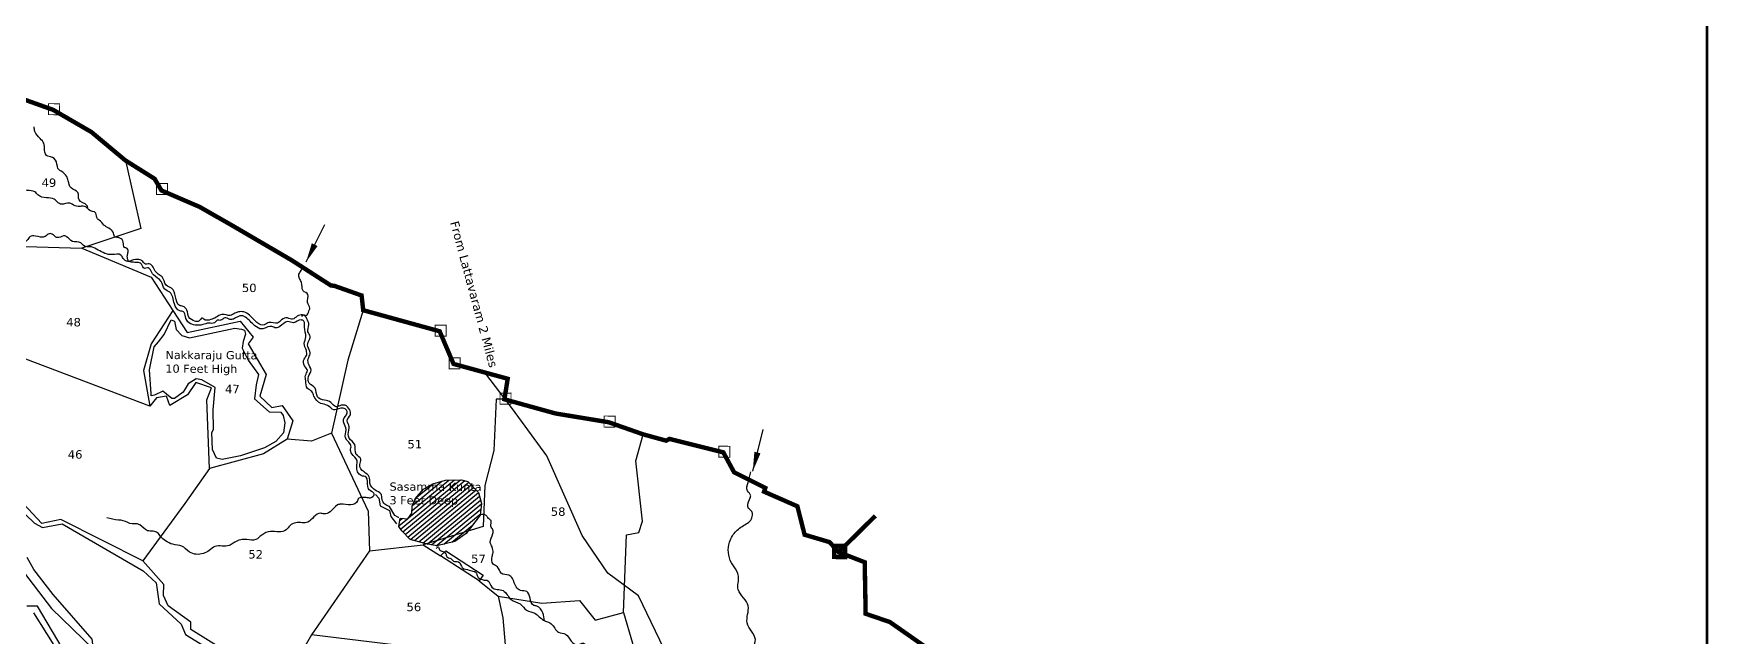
# Model space of a CAD drawing. Header units: inches. Extents: x 739649 to 748309, y 1646777 to 1651859.
# Drawn here: x 745272 to 748309, y 1648916 to 1650010 of the extents above; entities that cross this region are included whole.
import ezdxf
from ezdxf.enums import TextEntityAlignment as Align

# ---------------------------------------------------------------- set-up
doc = ezdxf.new("R2010")
doc.units = ezdxf.units.IN
doc.header["$MEASUREMENT"] = 0
doc.linetypes.add('ACAD_ISO02W100', pattern=[15, 12, -3])
for name, color, linetype in [('HILL', 223, 'Continuous'), ('PLOT', 7, 'Continuous'), ('PLOT NO', 7, 'Continuous'), ('ROADS', 6, 'Continuous'), ('stream', 4, 'Continuous'), ('STRUCTURE', 5, 'Continuous'), ('TANKS-STREAM', 4, 'Continuous'), ('VILLAGE BOUNDRY', 5, 'Continuous'), ('VILLAGE STONES', 240, 'Continuous')]:
    doc.layers.add(name, color=color, linetype=linetype)
doc.styles.get("Standard").update_dxf_attribs({"font": 'verdana_0.ttf'})
doc.dimstyles.get("Standard").update_dxf_attribs({"dimtxt": 0.18, "dimasz": 35, "dimexe": 0.18, "dimexo": 0.0625, "dimgap": 0.09, "dimtad": 0, "dimtih": 1, "dimtoh": 1, "dimdec": 4, "dimzin": 0, "dimdsep": 46, "dimtxsty": 'Standard', "dimcen": 0.09, "dimadec": 0, "dimazin": 0, "dimtfac": 1, "dimtdec": 4, "dimtofl": 0, "dimtmove": 0, "dimatfit": 3, "dimfxl": 0, "dimtolj": 1, "dimtzin": 0, "dimarcsym": 0})

msp = doc.modelspace()

# ---------------------------------------------------------------- hatches: boundary and pattern name
at = {"layer": 'TANKS-STREAM'}
h = msp.add_hatch(dxfattribs=at)
h.set_pattern_fill('ANSI31', color=256, scale=51.617176, angle=-5.4832, style=0)
h.set_pattern_definition([(39.51680494, (-25778.5685, -19991.367), (-4.105530252, 4.977431304), [])])
h.paths.add_polyline_path([(745937, 1649130.8), (745950.7, 1649129.6), (745958.1, 1649140.2), (745958.7, 1649152.8), (745963.9, 1649166.2), (745979.3, 1649183.9), (745995.9, 1649193.2), (746018.8, 1649199.8), (746048.1, 1649200.7), (746059.6, 1649197.8), (746078.7, 1649177.4), (746084.2, 1649157.8), (746081.7, 1649136.3), (746056.5, 1649103.5), (746035.7, 1649088.9), (746003.4, 1649080.7), (745983.6, 1649084.2), (745954.7, 1649092.6), (745939.6, 1649108.2), (745934.3, 1649115.7)])

# ---------------------------------------------------------------- linework, layer by layer
at = {"layer": 'HILL'}
for points in [[(745485.1, 1649356.8), (745482.4, 1649399.9), (745490.9, 1649441.6), (745498.4, 1649450.8), (745508.7, 1649463.9), (745521.2, 1649490.5), (745527.2, 1649488.1), (745530.6, 1649473.2), (745540.7, 1649462.1), (745555, 1649458.1), (745636.8, 1649475.8), (745648.7, 1649474), (745654.5, 1649472.1), (745656.4, 1649464.5), (745652.3, 1649451.4), (745650, 1649439.5), (745661.2, 1649417.5), (745679.8, 1649391.8), (745675.7, 1649372.9), (745672.5, 1649347.2), (745699, 1649323.9), (745720.1, 1649323.1), (745724.7, 1649317.5), (745727.4, 1649304.2), (745724.9, 1649285.9), (745711, 1649269.9), (745690.6, 1649258.5), (745647.2, 1649244.3), (745614, 1649237.7), (745603.5, 1649239.6), (745596.4, 1649255.3), (745595.3, 1649286.7), (745598.2, 1649292.1), (745597.4, 1649327.6), (745601.2, 1649367.9), (745577.3, 1649381.8), (745566.5, 1649383.7), (745552.1, 1649374.6), (745543.4, 1649359.4), (745527.4, 1649347.9), (745522.8, 1649347.8), (745506.4, 1649361.2), (745491.4, 1649353.9), (745485.4, 1649352.8), (745485.1, 1649356.8)], [(745258.1, 1649136.9), (745273.7, 1649122.1), (745288.2, 1649114), (745324, 1649120.6), (745470.4, 1649035.8), (745494.1, 1649013.7), (745499.4, 1648975.4), (745539.6, 1648938.9), (745547.2, 1648920), (745621.2, 1648874.9)], [(745271.7, 1648959.5), (745319.2, 1648884.1), (745336.2, 1648871.6), (745350.5, 1648869.2), (745374.4, 1648876.6), (745380.7, 1648893.4), (745378.2, 1648911.6), (745307.4, 1648992.9), (745272.3, 1649037.9), (745260.4, 1649060)]]:
    msp.add_lwpolyline(points, dxfattribs=at)
at = {"layer": 'PLOT'}
for points in [[(745438.4, 1649779.9), (745466.5, 1649656.2), (745359.7, 1649620.7)], [(745154.5, 1649627), (745359.7, 1649620.7), (745485.2, 1649568.4), (745524.7, 1649507.5), (745550.4, 1649468), (745646.8, 1649488.5), (745670, 1649459.4), (745661.1, 1649447.1), (745693.9, 1649391.4), (745682.4, 1649352.1), (745703.9, 1649331.7), (745722.6, 1649335.1), (745742, 1649307.8), (745732, 1649274.1), (745688.6, 1649247.8), (745591.2, 1649221.3), (745546.5, 1649157.8), (745470.2, 1649053.8), (745321.1, 1649128.4), (745287.1, 1649121.1), (745203.4, 1649210.4)], [(745524.7, 1649507.5), (745484.9, 1649447.4), (745471.2, 1649398.6), (745483, 1649334), (745257.9, 1649419.4), (745169.5, 1649454.1)], [(745869.7, 1649508.2), (745841.7, 1649417.7), (745812.2, 1649285.4), (745776, 1649271), (745732, 1649274.1)], [(745591.2, 1649221.3), (745586.1, 1649345.5), (745594.6, 1649367.3), (745566.1, 1649376.9), (745551.3, 1649355), (745519.1, 1649335.2), (745512.8, 1649352.5), (745494.8, 1649349.3), (745483, 1649334)], [(746125.8, 1649346.6), (746110.6, 1649346.9), (746106.8, 1649254), (746090.3, 1649190.5), (746087, 1649116), (745978.3, 1649082.6)], [(745812.2, 1649285.4), (745878.7, 1649143.5), (745881.2, 1649071.5), (745776, 1648919.5), (745727, 1648834.3), (745684.9, 1648858.1), (745657.3, 1648880.7), (745621.4, 1648889.5), (745557.3, 1648929), (745557, 1648942.4), (745515.8, 1648971.8), (745507.4, 1648990.9), (745508.4, 1649010.9), (745470.2, 1649053.8)], [(746114.3, 1648989.4), (746193.8, 1648976.8), (746261.7, 1648981.7), (746290.6, 1648946.1), (746341.6, 1648959.9), (746346.9, 1649101.1), (746369.6, 1649105.2), (746376.4, 1649125.6), (746364.3, 1649234.8), (746377.6, 1649283)], [(745881.2, 1649071.5), (745978.3, 1649082.6), (746009.6, 1649062.5), (746019.4, 1649071.8), (746087, 1649027.6), (746080.2, 1649017.3), (746009.6, 1649062.5)], [(745247.7, 1649041.6), (745304.4, 1648967.3), (745380.7, 1648893.4), (745344.3, 1648877.3), (745323.7, 1648895.7), (745278.8, 1648971.4), (745259.6, 1648971.6)], [(746080.2, 1649017.3), (746114.3, 1648989.4), (746122.9, 1648950.2), (746127.4, 1648901.4), (746110.3, 1648895.9), (746098.6, 1648885.9), (745930, 1648900.5), (745776, 1648919.5)], [(746341.6, 1648959.9), (746357.9, 1648904.2), (746355.7, 1648846.6), (746464.8, 1648827.6), (746461.8, 1648688.7), (746458.3, 1648663.3), (746421.8, 1648632.8), (746398.8, 1648595.3), (746353.3, 1648569.5), (746345.5, 1648551.2), (746375.9, 1648532), (746377.5, 1648499.9), (746351.4, 1648460.9)]]:
    msp.add_lwpolyline(points, dxfattribs=at)
at = {"layer": 'ROADS'}
msp.add_lwpolyline([(746906.7, 1647483.6), (746879.5, 1647549.1), (746868.7, 1647695), (746885.5, 1647727.4), (746892.6, 1647741), (746872, 1647802.6), (746811.7, 1647898.3), (746703.7, 1648118.4), (746592.6, 1648344.9), (746566.3, 1648411.1), (746545.7, 1648622.1), (746368.6, 1648989.9), (746313.2, 1649031.2), (746266.9, 1649099.7), (746202.9, 1649243.8), (746140.4, 1649329.3), (746090.2, 1649395.3)], dxfattribs=at)
at = {"layer": 'STRUCTURE', "color": 5, "const_width": 5.36}
msp.add_lwpolyline([(739651.2, 1651628.8), (748306.5, 1651628.8), (748306.5, 1646779.4), (739651.2, 1646779.4)], close=True, dxfattribs=at)
at = {"layer": 'TANKS-STREAM'}
msp.add_lwpolyline([(745937, 1649130.8), (745937, 1649130.8), (745950.7, 1649129.6), (745958.1, 1649140.2), (745958.7, 1649152.8), (745963.9, 1649166.2), (745979.3, 1649183.9), (745995.9, 1649193.2), (746018.8, 1649199.8), (746048.1, 1649200.7), (746059.6, 1649197.8), (746078.7, 1649177.4), (746084.2, 1649157.8), (746081.7, 1649136.3), (746056.5, 1649103.5), (746035.7, 1649088.9), (746003.4, 1649080.7), (745983.6, 1649084.2), (745954.7, 1649092.6), (745939.6, 1649108.2), (745934.3, 1649115.7), (745934.3, 1649115.7)], close=True, dxfattribs=at)
for points in [[(745891.8, 1649173.9), (745898.3, 1649167.2), (745900.3, 1649153.4), (745917.1, 1649144.8), (745919.7, 1649134), (745930.1, 1649121)], [(745934.3, 1649132.1), (745933.6, 1649132.5), (745927, 1649135.6), (745917.6, 1649152.1)]]:
    msp.add_lwpolyline(points, dxfattribs=at)
for points in [[(745444.3, 1649596.6), (745441.9, 1649606.3), (745443.1, 1649612), (745441.6, 1649620.1), (745436.8, 1649622.1), (745434.4, 1649631.5), (745428.5, 1649639.1), (745418.8, 1649642), (745416, 1649650), (745408.5, 1649656.8), (745399.6, 1649662.7), (745390.9, 1649671.5), (745387.6, 1649674), (745384.8, 1649684.4), (745372.2, 1649690.2), (745368.2, 1649694.6), (745359.9, 1649697), (745352.9, 1649696.2), (745341.8, 1649700.5), (745336.6, 1649702.6), (745323.1, 1649700.4), (745314.9, 1649704.5), (745309.4, 1649709.5), (745295.3, 1649711.9), (745279.8, 1649717.2), (745274.3, 1649722.7), (745260.6, 1649725.5), (745249.4, 1649727.4), (745241.3, 1649731.7), (745237.1, 1649738.6), (745227.6, 1649743.9), (745213.5, 1649745.8), (745207, 1649750.9), (745200, 1649760.5), (745187.7, 1649764.4), (745174.6, 1649772.4), (745166.6, 1649782.9), (745149.9, 1649788.5), (745136.6, 1649793.9), (745129.3, 1649803.4), (745110, 1649811.8), (745101.2, 1649829.1), (745093.1, 1649837.1), (745079, 1649841.4), (745069.4, 1649861.1), (745056.2, 1649867.6), (745050.3, 1649883.3), (745031.7, 1649893.7), (745029.5, 1649902.7), (745021.6, 1649908), (745017.3, 1649919.3), (744998, 1649931.8), (744991, 1649947.2), (744977.8, 1649954.3), (744963.6, 1649954.8), (744956.1, 1649953.3), (744946.8, 1649959.9), (744932.5, 1649960.4), (744920, 1649974.2), (744918.6, 1649981), (744906, 1649995), (744907, 1650001.3), (744902.2, 1650006.9)], [(745370.7, 1649691.7), (745368.7, 1649698.3), (745354.4, 1649708.3), (745352.2, 1649721.8), (745339.9, 1649730), (745334.9, 1649743), (745331.6, 1649751.3), (745321.8, 1649760.4), (745318.1, 1649762.6), (745313.4, 1649777.2), (745302.7, 1649786.6), (745298.1, 1649787.4), (745292, 1649798.7), (745290.6, 1649810.9), (745284, 1649819.5), (745274.4, 1649832.4), (745273.1, 1649840.8)], [(745867, 1649168.5), (745874.4, 1649169.2), (745882.9, 1649168.1), (745889.8, 1649175), (745882.5, 1649181), (745877.8, 1649188.2), (745874.8, 1649205.6), (745866.2, 1649208.2), (745858, 1649225.5), (745858.8, 1649235.6), (745848.8, 1649247.8), (745846.7, 1649256), (745847.6, 1649260.6), (745837.7, 1649276.6), (745838.6, 1649291.7), (745834.6, 1649304.2), (745834, 1649310.2), (745840.6, 1649321.8), (745839.3, 1649327.2), (745825.1, 1649329.6), (745816.5, 1649327.7), (745804.8, 1649335.6), (745792.9, 1649339.1), (745780.4, 1649352.2), (745776.6, 1649360.7), (745768.7, 1649366.3), (745765.4, 1649380.4), (745765.1, 1649389.9), (745768.4, 1649398.6), (745763.3, 1649407.4), (745762.6, 1649419.7), (745766.7, 1649426), (745766.6, 1649434.9), (745762.7, 1649447.9), (745765.9, 1649460.2), (745763.1, 1649477.7), (745762.3, 1649488.2), (745757.1, 1649490.6), (745743.4, 1649485.6), (745732.7, 1649487.6), (745718.5, 1649478.5), (745711.6, 1649476), (745704.2, 1649478.8), (745689.5, 1649474.8), (745685.6, 1649474.2), (745673.1, 1649480.1), (745656.2, 1649495.5), (745649.7, 1649498.3), (745634.3, 1649492.2), (745627.8, 1649491.5), (745618.5, 1649494.5), (745611.2, 1649489.9), (745605.1, 1649490), (745600.2, 1649485.3), (745595.1, 1649484.4), (745589.4, 1649484.8), (745578.7, 1649482), (745564.9, 1649481.3), (745554, 1649485.2), (745547.3, 1649496.5), (745543.9, 1649505.4), (745537.3, 1649507.1), (745527.2, 1649519.6), (745518.8, 1649540.9), (745509.7, 1649546.5), (745503.6, 1649560.1), (745489.4, 1649572.4), (745483.7, 1649581.2), (745478.4, 1649585.3), (745473.2, 1649584), (745467.6, 1649591.9), (745460, 1649594.9), (745451.2, 1649595.3), (745445.2, 1649596.5), (745439.1, 1649597.7), (745434.5, 1649602.1), (745430.2, 1649608.2), (745414.4, 1649609.1), (745389, 1649617.4), (745377.1, 1649622.9), (745362.4, 1649625.3), (745357.6, 1649630.4), (745342.4, 1649633), (745331.9, 1649641.5), (745328.8, 1649642.9), (745317.7, 1649640), (745312.3, 1649640.8), (745307.4, 1649645.2), (745300.2, 1649647), (745292.9, 1649641.7), (745275.3, 1649642.8), (745265.6, 1649641.7), (745260, 1649634.9), (745252.6, 1649631.9), (745244, 1649630.7), (745236.3, 1649619.7), (745230.6, 1649614), (745217.5, 1649613.7), (745206.2, 1649617.8), (745197.5, 1649613.4), (745192, 1649613.2), (745182, 1649618.6), (745178, 1649626.2), (745170.3, 1649635.8), (745167.1, 1649639.4), (745162.7, 1649639.6), (745157.8, 1649643.7), (745149.9, 1649642.9), (745146.5, 1649640.6), (745142.4, 1649640.4), (745135.8, 1649643.5), (745121.8, 1649639.8), (745116.4, 1649641.6), (745111.5, 1649646.2), (745104.9, 1649647.5), (745098.7, 1649647.4), (745093.5, 1649649), (745087.1, 1649656.5)], [(745917.6, 1649152.1), (745909, 1649156.5), (745903.9, 1649165.2), (745902, 1649174.8), (745891.5, 1649181.9), (745881.9, 1649194.4), (745880.7, 1649206.2), (745871.3, 1649214.8), (745863.5, 1649228.1), (745865.6, 1649238), (745857.2, 1649246.7), (745854.3, 1649264.6), (745844.2, 1649276.3), (745843.5, 1649290.9), (745844.4, 1649296.8), (745840.6, 1649307.7), (745846.5, 1649318.6), (745844.9, 1649328), (745836.8, 1649335.8), (745827.1, 1649335), (745820.5, 1649332.9), (745811.2, 1649341), (745799.7, 1649345), (745786.8, 1649351), (745782.3, 1649366.9), (745771.5, 1649376), (745770.6, 1649387.7), (745775.1, 1649399.7), (745770.1, 1649411.9), (745770.8, 1649422.4), (745773.6, 1649431.1), (745769.3, 1649442.1), (745771.1, 1649452.8), (745773.7, 1649460.8), (745769.3, 1649469), (745771.2, 1649481.6), (745767.4, 1649492.8), (745763.9, 1649498), (745754.5, 1649499.5), (745745.9, 1649494.2), (745741.6, 1649491.8), (745732.5, 1649494.1), (745721.8, 1649490.7), (745714.1, 1649484.9), (745698.7, 1649485.9), (745690.9, 1649481.7), (745663.4, 1649499.3), (745653.4, 1649505.1), (745643.8, 1649505.1), (745636.9, 1649502.8), (745628.5, 1649498.7), (745613.6, 1649500.7), (745602.8, 1649495.3), (745593.5, 1649491.2), (745580.4, 1649492), (745578.2, 1649494), (745571.9, 1649488.5), (745564.5, 1649488.2), (745553.5, 1649495.7), (745549.7, 1649508.4), (745543.1, 1649515.2), (745536.7, 1649516.9), (745529.5, 1649532.6), (745522, 1649548), (745512.4, 1649553.8), (745504.9, 1649568.7), (745498, 1649573.5), (745491.3, 1649581.3), (745485.9, 1649590.2), (745479.8, 1649592.3), (745474.7, 1649592), (745468.4, 1649597.9), (745461.1, 1649600.3), (745444.3, 1649596.6)], [(745758.1, 1649496.9), (745761, 1649499.5), (745766.6, 1649498.8), (745771.1, 1649506.9), (745772.8, 1649512), (745768.7, 1649521.9), (745769.5, 1649536.5), (745760.7, 1649543.6), (745758, 1649558.7), (745754.2, 1649565.6), (745753.2, 1649573.7), (745756.9, 1649580), (745759.3, 1649586.4)], [(746621.4, 1648689.9), (746617.9, 1648704.6), (746610.7, 1648711.4), (746609.4, 1648724.1), (746609.7, 1648736.5), (746605, 1648744.4), (746599.9, 1648754.1), (746600.2, 1648766.7), (746592.9, 1648777), (746591.8, 1648791.6), (746595.3, 1648803.4), (746595.4, 1648811.5), (746588.2, 1648825), (746586.3, 1648833.9), (746588, 1648844.4), (746586.4, 1648858.1), (746580.8, 1648869.5), (746575.6, 1648879.3), (746577.6, 1648897), (746580.8, 1648910.8), (746566, 1648941.2), (746567.7, 1648971.8), (746559.4, 1648986.5), (746549.8, 1649001.4), (746550.1, 1649026.1), (746542.3, 1649042.8), (746537.4, 1649050.3), (746533.8, 1649087.6), (746539.1, 1649098.9), (746554.5, 1649114.7), (746572.5, 1649127.7), (746575.6, 1649136.6), (746574.2, 1649143), (746568.6, 1649148.7), (746570, 1649165), (746572.4, 1649171.6), (746566.6, 1649180.8), (746567.5, 1649195.8), (746572.3, 1649214.8)], [(745867, 1649168.5), (745860.7, 1649166.3), (745859.4, 1649162.4), (745847, 1649155.2), (745828.8, 1649156.7), (745823.2, 1649155), (745809.5, 1649142.6), (745798.8, 1649138.8), (745792.4, 1649140), (745780.3, 1649133.5), (745769.5, 1649123.9), (745747.3, 1649122.8), (745736.6, 1649117.4), (745730.1, 1649110), (745716.7, 1649106.3), (745701.5, 1649106.9), (745685.9, 1649100.4), (745674.8, 1649092.3), (745658.5, 1649092.1), (745647.6, 1649092), (745633.7, 1649085.5), (745626.9, 1649081.4), (745600.9, 1649079.7), (745590.4, 1649072.3), (745579.9, 1649066.9), (745554.7, 1649069.6), (745540.7, 1649080.4), (745524.5, 1649083.6), (745511.4, 1649089.9), (745502.4, 1649097.7), (745496.9, 1649104.6), (745488.9, 1649107.4), (745478.7, 1649108.3), (745464.6, 1649118.7), (745457.9, 1649120.7), (745450.7, 1649120.7), (745434.6, 1649126.5), (745425.8, 1649127.4), (745405, 1649131.9)], [(746198.5, 1648945.1), (746195.4, 1648959.1), (746184.6, 1648971.5), (746178.9, 1648972.8), (746172.3, 1648985.9), (746166.2, 1648997.9), (746155.2, 1649000), (746147, 1649006.5), (746140.2, 1649021.5), (746133.8, 1649027.4), (746119.8, 1649031), (746113.3, 1649042.8), (746105.6, 1649047.6), (746103.5, 1649061.8), (746105.1, 1649068.4), (746103.3, 1649078.9), (746100.2, 1649086.9), (746104.9, 1649103.3), (746104.9, 1649109.9), (746101.2, 1649116.6), (746101.5, 1649126.6), (746096.8, 1649130.7), (746092.5, 1649136), (746081.8, 1649137.2)], [(746002.5, 1649076.1), (746005.8, 1649079.2), (746008.2, 1649073.8), (746014.1, 1649070.6), (746019.5, 1649066.5), (746021.3, 1649061.2), (746028.6, 1649057.8), (746033.2, 1649053.1), (746042.5, 1649052), (746049.4, 1649041.3), (746062, 1649037), (746071.1, 1649034.3), (746073, 1649033.8), (746076.3, 1649027.1), (746089.3, 1649018.8), (746095.1, 1649018.1), (746103.2, 1649005.8), (746123.4, 1648999.6), (746137.7, 1648983.8), (746154.1, 1648975.4), (746166.1, 1648964.3), (746181.2, 1648958.5), (746196.9, 1648945.9), (746210.7, 1648939.6), (746224, 1648924.2), (746236.7, 1648920.7), (746246.9, 1648908.2), (746258.8, 1648901.8), (746269.1, 1648904.1), (746278.3, 1648893.5), (746294.2, 1648890.9), (746300.9, 1648886.3), (746301.6, 1648870.8), (746305.6, 1648857.7), (746304.5, 1648831.4), (746310.2, 1648820.7), (746318.1, 1648803.1), (746320.5, 1648789.7), (746332.4, 1648779.2), (746334.1, 1648765.3), (746346.7, 1648754.7), (746359.4, 1648753.6), (746372.2, 1648748.1), (746386, 1648748.5), (746392.6, 1648753.3), (746418.4, 1648748.9), (746432.7, 1648751.8), (746435.7, 1648770.9), (746436.4, 1648790.6), (746438.9, 1648806.8), (746451, 1648814.9), (746460.6, 1648816.9), (746466.4, 1648817.3), (746473.6, 1648813.1), (746479, 1648807.6), (746486.6, 1648806.2), (746491.3, 1648805.5), (746497.6, 1648801), (746500.5, 1648792.4), (746503.6, 1648789.3), (746519.5, 1648784.4), (746526.7, 1648771.3), (746539.5, 1648765.6), (746548.9, 1648757.4), (746551.5, 1648740.2), (746560.9, 1648733.9), (746565.6, 1648726.4), (746575.2, 1648719.8), (746582.2, 1648704.6), (746586.5, 1648697.2), (746599.1, 1648691.2), (746614.1, 1648689.6), (746626.1, 1648680.7), (746634.1, 1648679.1), (746651.3, 1648682), (746663.4, 1648676.7), (746675.6, 1648667.6), (746695, 1648667.8), (746707.1, 1648662.6), (746711.3, 1648658.6), (746725.8, 1648656.8), (746737, 1648656.6), (746749.7, 1648648.4), (746759.1, 1648643.7), (746764.8, 1648634.5), (746769.2, 1648630), (746777.2, 1648626.9), (746781.7, 1648619.7), (746784.6, 1648606.3), (746793.1, 1648595.8), (746804.6, 1648591.5), (746811.4, 1648583.3), (746815.1, 1648570.3), (746825.2, 1648562), (746829.8, 1648559.8), (746836.5, 1648540.3), (746848.2, 1648531.1), (746855.9, 1648525.9), (746864.6, 1648513.3), (746878.4, 1648504.9), (746887.8, 1648501.8), (746893, 1648493.5), (746895.9, 1648483.4), (746902.9, 1648476.9), (746905.6, 1648471.6), (746905, 1648461.1), (746904.5, 1648457.4), (746907.5, 1648447.9), (746915.4, 1648438.1), (746930.5, 1648429.2), (746940, 1648426), (746945.8, 1648419.4), (746959.5, 1648416), (746969.8, 1648411.5), (746984.6, 1648398.6), (746984.7, 1648394), (746982.6, 1648387.9), (746973.9, 1648385.7), (746967.2, 1648387.3), (746955.9, 1648379.3), (746947.4, 1648375.6), (746936.1, 1648381), (746926.7, 1648379.2), (746919.5, 1648376.1), (746901, 1648384.1), (746891.1, 1648383.4), (746880.4, 1648378.3), (746872.7, 1648371.8), (746866.5, 1648369.5), (746860.8, 1648362.5), (746856.2, 1648339.4), (746849.7, 1648328), (746844.4, 1648324.9), (746834.8, 1648320.7), (746827.1, 1648324.6), (746816.1, 1648324.9), (746809.6, 1648321.7), (746796.9, 1648319.8), (746788.8, 1648323.2), (746775.7, 1648318.3), (746765.4, 1648313.1), (746757.5, 1648314), (746744, 1648321.9), (746733.6, 1648322.3), (746719.8, 1648312.8), (746714.2, 1648312.4), (746702.7, 1648315), (746691.7, 1648310.6), (746685.5, 1648305.5), (746680, 1648304.8), (746669.9, 1648307.5), (746661.2, 1648305.6), (746648.7, 1648298.5), (746639.8, 1648299), (746627.2, 1648301.9), (746619.7, 1648297.7), (746609.1, 1648294.7), (746599.7, 1648297.7), (746589.9, 1648297.1), (746579.7, 1648298.8), (746554.9, 1648301.5)]]:
    msp.add_spline(points, degree=3, dxfattribs=at)
at = {"layer": 'VILLAGE BOUNDRY', "linetype": 'ACAD_ISO02W100', "ltscale": 2, "const_width": 8}
for points in [[(746987.9, 1648828.4), (746824.8, 1648942.6), (746780.8, 1648957.7), (746779.1, 1649051.1), (746731.7, 1649069.5), (746715.4, 1649087.6), (746670.1, 1649101), (746657, 1649152.6), (746596.6, 1649179.1), (746598.8, 1649185.9), (746542.2, 1649214.3), (746522.7, 1649250.4), (746425.1, 1649274.8), (746419.1, 1649271.6), (746377.3, 1649283.1), (746314.5, 1649305.1), (746218.4, 1649320.9), (746125.8, 1649346.6), (746131.7, 1649383.9), (746033.5, 1649410.8), (746008.3, 1649470), (745869.7, 1649508.2), (745866.8, 1649534.9), (745817.6, 1649552.3), (745810.7, 1649553.3), (745740.2, 1649598.7), (745629.8, 1649663.2), (745573, 1649695.6), (745503.8, 1649725.4), (745491.4, 1649746.6), (745438.4, 1649779.9), (745376.9, 1649831.3), (745307.2, 1649871.7), (745246.4, 1649893.4)], [(746731.7, 1649069.5), (746798.5, 1649135.3)]]:
    msp.add_lwpolyline(points, dxfattribs=at)
msp.add_lwpolyline([(746723.7, 1649080.7), (746743.7, 1649080.5), (746743.5, 1649060.6), (746723.6, 1649060.7)], close=True, dxfattribs=at)
at = {"layer": 'VILLAGE STONES', "const_width": 1.6}
for points in [[(745299.2, 1649882.8), (745319.2, 1649882.6), (745319, 1649862.7), (745299.1, 1649862.8)], [(745494.8, 1649738.2), (745514.8, 1649738), (745514.7, 1649718), (745494.7, 1649718.2)], [(746000.3, 1649481.2), (746020.3, 1649481), (746020.1, 1649461.1), (746000.1, 1649461.2)], [(746025.5, 1649422), (746045.5, 1649421.8), (746045.3, 1649401.9), (746025.4, 1649402)], [(746117.8, 1649357.8), (746137.8, 1649357.6), (746137.6, 1649337.7), (746117.7, 1649337.8)], [(746306.5, 1649316.3), (746326.5, 1649316.1), (746326.3, 1649296.1), (746306.3, 1649296.3)], [(746514.7, 1649261.6), (746534.7, 1649261.4), (746534.5, 1649241.4), (746514.6, 1649241.6)]]:
    msp.add_lwpolyline(points, close=True, dxfattribs=at)

# ---------------------------------------------------------------- texts
at = {"layer": 'PLOT NO'}
for s, p in [('49', (745299.8, 1649739.6)), ('50', (745663, 1649548.8)), ('48', (745344.5, 1649486.5)), ('47', (745632.5, 1649365.3)), ('51', (745963.3, 1649265.2)), ('46', (745347.3, 1649246.7)), ('58', (746223.2, 1649142.9)), ('52', (745674.7, 1649065.5)), ('57', (746078.7, 1649057.4)), ('56', (745961.6, 1648970))]:
    msp.add_text(s, height=15.24, rotation=359.5236, dxfattribs=at).set_placement(p, align=Align.MIDDLE_CENTER)
at = {"layer": 'ROADS', "color": 0, "insert": (746042.5, 1649671.6), "char_height": 16, "width": 474.426, "attachment_point": 1, "rotation": 285.1436}
msp.add_mtext('\\A1;From Lattavaram 2 Miles ', dxfattribs=at)
at = {"layer": 'VILLAGE STONES', "color": 0, "char_height": 14.854, "width": 332.099, "attachment_point": 1, "rotation": 359.7881}
for s, insert in [('\\A1;Nakkaraju Gutta\\P10 Feet High', (745511.1, 1649434.5)), ('\\A1;Sasamma Kunta\\P3 Feet Deep', (745917.5, 1649195.8))]:
    msp.add_mtext(s, dxfattribs=dict(at, insert=insert))

# ---------------------------------------------------------------- leaders
at = {"layer": 'stream', "color": 5}
for points in [[(745766.1, 1649595.7), (745799.9, 1649663.7)], [(746576.1, 1649216.2), (746595, 1649291.8)]]:
    msp.add_leader(points, dimstyle='Standard', override={"dimgap": 0.09, "dimtad": 0}, dxfattribs=at)

doc.saveas('drawing.dxf')
